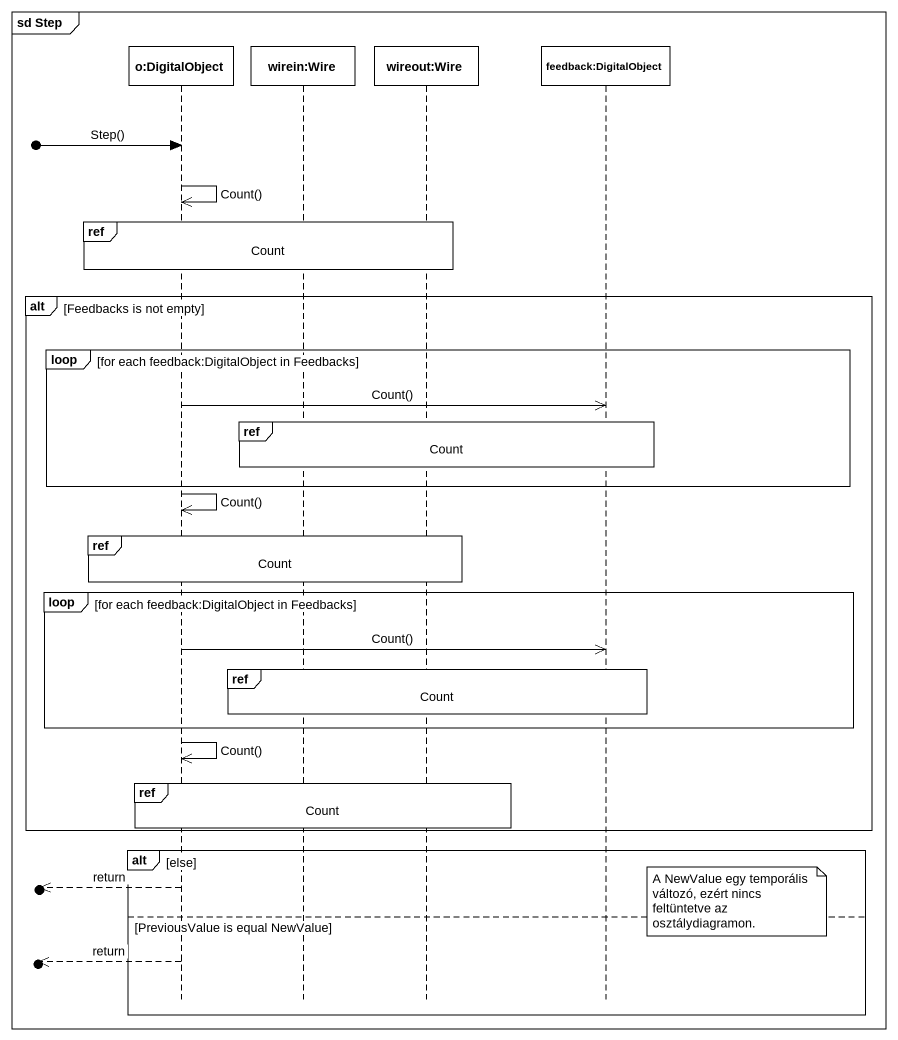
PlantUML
@startuml
mainframe sd Step
hide footbox
participant "o:DigitalObject" as o_DigitalObject
participant "wirein:Wire" as wirein_Wire
participant "wireout:Wire" as wireout_Wire
participant "feedback:DigitalObject" as feedback_DigitalObject

[o-> o_DigitalObject : Step()
o_DigitalObject ->> o_DigitalObject : Count()
ref over o_DigitalObject, wirein_Wire, wireout_Wire : Count
alt Feedbacks is not empty
  loop for each feedback:DigitalObject in Feedbacks
    o_DigitalObject ->> feedback_DigitalObject : Count()
    ref over wirein_Wire, wireout_Wire, feedback_DigitalObject : Count
  end
  o_DigitalObject ->> o_DigitalObject : Count()
  ref over o_DigitalObject, wirein_Wire, wireout_Wire : Count
  loop for each feedback:DigitalObject in Feedbacks
    o_DigitalObject ->> feedback_DigitalObject : Count()
    ref over wirein_Wire, wireout_Wire, feedback_DigitalObject : Count
  end
  o_DigitalObject ->> o_DigitalObject : Count()
  ref over o_DigitalObject, wirein_Wire, wireout_Wire : Count
end
alt else
  [o<<-- o_DigitalObject : return
  note right of feedback_DigitalObject : A NewValue egy temporális változó, ezért nincs feltüntetve az osztálydiagramon.
else PreviousValue is equal NewValue
  [o<<-- o_DigitalObject : return
end
@enduml
